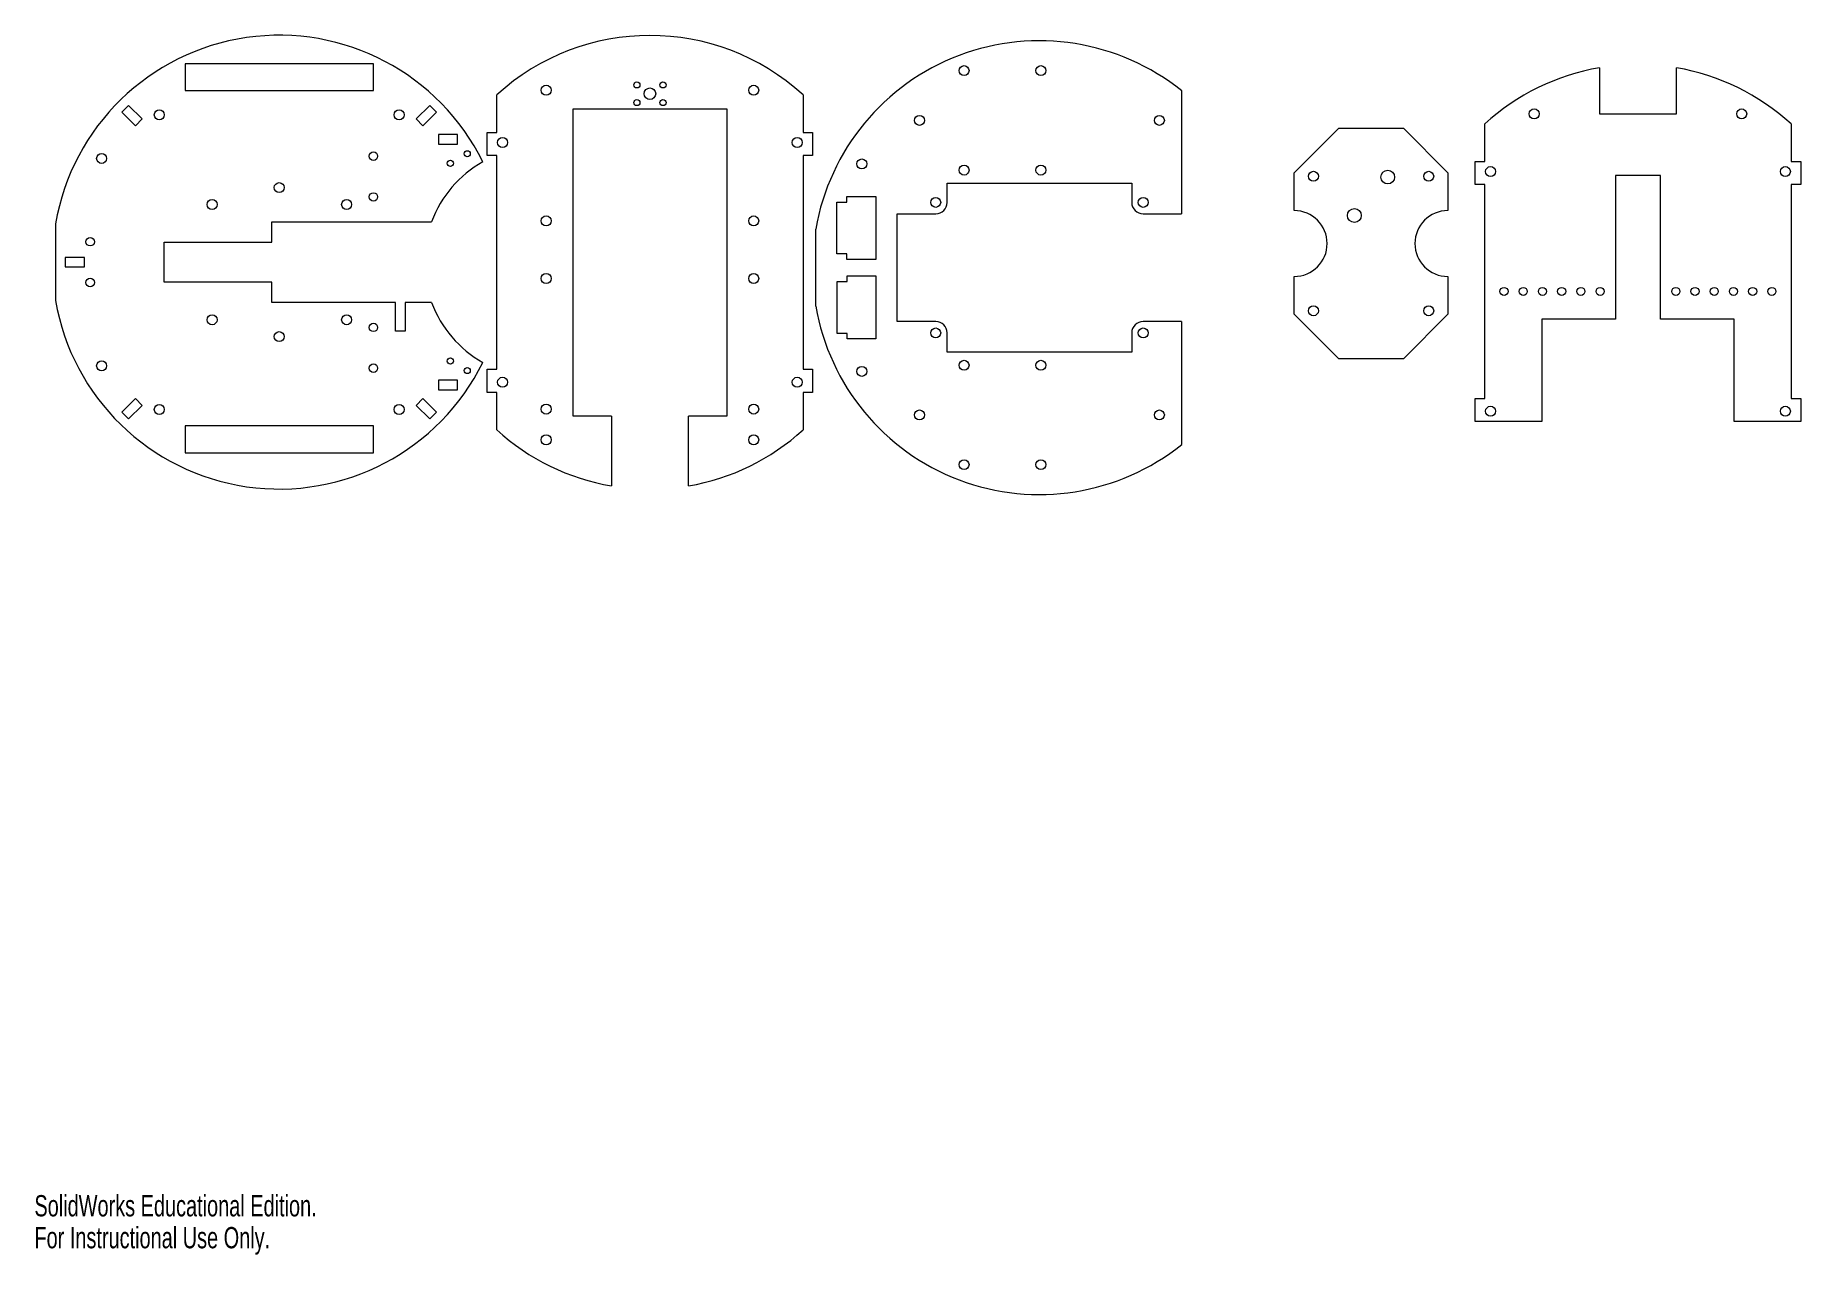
# Model space of a CAD drawing. Header units: inches. Extents: x 0 to 23, y 0 to 15.9.
import ezdxf

# ---------------------------------------------------------------- set-up
doc = ezdxf.new("R2010")
doc.units = ezdxf.units.IN
doc.header["$MEASUREMENT"] = 0
doc.styles.add('SLDTEXTSTYLE0', font='TXT', dxfattribs={"width": 0.7})

msp = doc.modelspace()

# ---------------------------------------------------------------- linework, layer by layer
at = {"color": 7, "linetype": 'Continuous', "lineweight": 15}
for p, q in [((4.41, 15.497), (1.96, 15.497)), ((1.96, 15.497), (1.96, 15.147)), ((4.41, 15.147), (4.41, 15.497)), ((20.362, 15.444), (20.362, 14.844)), ((21.362, 14.844), (21.362, 15.444)), ((1.225, 14.954), (1.137, 14.866)), ((1.403, 14.778), (1.225, 14.954)), ((1.96, 15.147), (4.41, 15.147)), ((5.144, 14.954), (4.967, 14.778)), ((5.232, 14.866), (5.144, 14.954)), ((6.016, 14.604), (6.016, 15.092)), ((10, 15.092), (10, 14.604)), ((14.926, 15.144), (14.926, 13.543)), ((1.137, 14.866), (1.314, 14.689)), ((1.314, 14.689), (1.403, 14.778)), ((4.967, 14.778), (5.055, 14.689)), ((5.055, 14.689), (5.232, 14.866)), ((7.008, 14.912), (9.008, 14.912)), ((7.008, 10.912), (7.008, 14.912)), ((9.008, 14.912), (9.008, 10.912)), ((18.87, 14.226), (18.87, 14.713)), ((20.362, 14.844), (21.362, 14.844)), ((22.855, 14.713), (22.855, 14.226)), ((5.256, 14.575), (5.256, 14.45)), ((5.506, 14.575), (5.256, 14.575)), ((5.506, 14.45), (5.506, 14.575)), ((5.891, 14.304), (5.891, 14.604)), ((5.891, 14.604), (6.016, 14.604)), ((10, 14.604), (10.125, 14.604)), ((10.125, 14.604), (10.125, 14.304)), ((16.39, 14.077), (16.97, 14.657)), ((16.97, 14.657), (17.81, 14.657)), ((17.81, 14.657), (18.39, 14.077)), ((5.256, 14.45), (5.506, 14.45)), ((6.016, 14.304), (5.891, 14.304)), ((6.016, 11.52), (6.016, 14.304)), ((10, 14.304), (10, 11.52)), ((10.125, 14.304), (10, 14.304)), ((16.39, 13.586), (16.39, 14.077)), ((18.39, 14.077), (18.39, 13.586)), ((18.745, 13.926), (18.745, 14.226)), ((18.745, 14.226), (18.87, 14.226)), ((21.155, 14.044), (20.57, 14.044)), ((20.57, 14.044), (20.57, 12.171)), ((21.155, 12.171), (21.155, 14.044)), ((22.855, 14.226), (22.98, 14.226)), ((22.98, 14.226), (22.98, 13.926)), ((11.876, 13.943), (14.276, 13.943)), ((11.876, 13.693), (11.876, 13.943)), ((14.276, 13.943), (14.276, 13.693)), ((18.87, 13.926), (18.745, 13.926)), ((18.87, 11.142), (18.87, 13.926)), ((22.98, 13.926), (22.855, 13.926)), ((22.855, 13.926), (22.855, 11.142)), ((10.438, 13.697), (10.568, 13.697)), ((10.438, 13.022), (10.438, 13.697)), ((10.568, 13.77), (10.948, 13.77)), ((10.568, 13.697), (10.568, 13.77)), ((10.948, 13.77), (10.948, 12.95)), ((0.275, 13.415), (0.275, 12.415)), ((3.087, 13.44), (5.167, 13.44)), ((3.087, 13.175), (3.087, 13.44)), ((10.165, 12.343), (10.165, 13.343)), ((11.226, 13.543), (11.726, 13.543)), ((11.226, 12.143), (11.226, 13.543)), ((14.426, 13.543), (14.926, 13.543)), ((1.687, 13.175), (3.087, 13.175)), ((1.687, 12.655), (1.687, 13.175)), ((0.65, 12.977), (0.4, 12.977)), ((0.4, 12.977), (0.4, 12.852)), ((0.65, 12.852), (0.65, 12.977)), ((10.568, 13.022), (10.438, 13.022)), ((10.568, 12.95), (10.568, 13.022)), ((10.948, 12.95), (10.568, 12.95)), ((0.4, 12.852), (0.65, 12.852)), ((3.087, 12.655), (1.687, 12.655)), ((3.087, 12.39), (3.087, 12.655)), ((10.443, 12.663), (10.573, 12.663)), ((10.443, 11.988), (10.443, 12.663)), ((10.573, 12.736), (10.948, 12.736)), ((10.573, 12.663), (10.573, 12.736)), ((10.948, 12.736), (10.948, 11.916)), ((16.39, 12.237), (16.39, 12.727)), ((18.39, 12.727), (18.39, 12.237)), ((4.697, 12.39), (3.087, 12.39)), ((4.697, 12.015), (4.697, 12.39)), ((4.822, 12.39), (4.822, 12.015)), ((5.167, 12.39), (4.822, 12.39)), ((16.97, 11.657), (16.39, 12.237)), ((18.39, 12.237), (17.81, 11.657)), ((4.822, 12.015), (4.697, 12.015)), ((10.573, 11.988), (10.443, 11.988)), ((10.573, 11.916), (10.573, 11.988)), ((11.726, 12.143), (11.226, 12.143)), ((11.876, 11.743), (11.876, 11.993)), ((14.276, 11.993), (14.276, 11.743)), ((14.926, 12.143), (14.426, 12.143)), ((14.926, 12.143), (14.926, 10.541)), ((20.57, 12.171), (19.612, 12.171)), ((19.612, 12.171), (19.612, 10.842)), ((22.112, 12.171), (21.155, 12.171)), ((22.112, 10.842), (22.112, 12.171)), ((10.948, 11.916), (10.573, 11.916)), ((14.276, 11.743), (11.876, 11.743)), ((5.891, 11.22), (5.891, 11.52)), ((5.891, 11.52), (6.016, 11.52)), ((10, 11.52), (10.125, 11.52)), ((10.125, 11.52), (10.125, 11.22)), ((17.81, 11.657), (16.97, 11.657)), ((5.256, 11.379), (5.256, 11.254)), ((5.506, 11.379), (5.256, 11.379)), ((5.506, 11.254), (5.506, 11.379)), ((1.314, 11.14), (1.137, 10.963)), ((1.225, 10.875), (1.403, 11.051)), ((1.403, 11.051), (1.314, 11.14)), ((5.055, 11.14), (4.967, 11.051)), ((4.967, 11.051), (5.144, 10.875)), ((5.232, 10.963), (5.055, 11.14)), ((5.256, 11.254), (5.506, 11.254)), ((6.016, 11.22), (5.891, 11.22)), ((6.016, 10.733), (6.016, 11.22)), ((10.125, 11.22), (10, 11.22)), ((10, 11.22), (10, 10.733)), ((18.745, 10.842), (18.745, 11.142)), ((18.745, 11.142), (18.87, 11.142)), ((22.855, 11.142), (22.98, 11.142)), ((22.98, 11.142), (22.98, 10.842)), ((1.137, 10.963), (1.225, 10.875)), ((5.144, 10.875), (5.232, 10.963)), ((7.508, 10.912), (7.008, 10.912)), ((7.508, 10.912), (7.508, 10.002)), ((8.508, 10.002), (8.508, 10.912)), ((9.008, 10.912), (8.508, 10.912)), ((19.612, 10.842), (18.745, 10.842)), ((22.98, 10.842), (22.112, 10.842)), ((4.41, 10.785), (1.96, 10.785)), ((1.96, 10.785), (1.96, 10.435)), ((4.41, 10.435), (4.41, 10.785)), ((1.96, 10.435), (4.41, 10.435))]:
    msp.add_line(p, q, dxfattribs=at)
for centre, radius in [((12.095, 15.407), 0.065), ((13.095, 15.407), 0.065), ((6.658, 15.152), 0.065), ((7.838, 15.222), 0.04), ((8.008, 15.107), 0.075), ((8.178, 15.222), 0.04), ((9.358, 15.152), 0.065), ((7.838, 14.992), 0.04), ((8.178, 14.992), 0.04), ((1.625, 14.832), 0.065), ((4.745, 14.832), 0.065), ((11.515, 14.76), 0.065), ((14.636, 14.76), 0.065), ((19.512, 14.844), 0.065), ((22.212, 14.844), 0.065), ((6.091, 14.472), 0.065), ((9.925, 14.472), 0.065), ((0.875, 14.265), 0.065), ((4.41, 14.294), 0.055), ((5.412, 14.201), 0.04), ((5.631, 14.325), 0.04), ((10.765, 14.193), 0.065), ((12.095, 14.113), 0.065), ((13.095, 14.113), 0.065), ((16.64, 14.032), 0.065), ((17.607, 14.022), 0.09), ((18.14, 14.032), 0.065), ((18.945, 14.094), 0.065), ((22.78, 14.094), 0.065), ((3.185, 13.885), 0.065), ((4.41, 13.764), 0.055), ((2.312, 13.665), 0.065), ((4.062, 13.665), 0.065), ((11.726, 13.693), 0.065), ((14.426, 13.693), 0.065), ((17.173, 13.522), 0.09), ((6.658, 13.452), 0.065), ((9.358, 13.452), 0.065), ((0.725, 13.18), 0.055), ((0.725, 12.65), 0.055), ((6.658, 12.702), 0.065), ((9.358, 12.702), 0.065), ((19.12, 12.534), 0.0525), ((19.37, 12.534), 0.0525), ((19.62, 12.534), 0.0525), ((19.87, 12.534), 0.0525), ((20.12, 12.534), 0.0525), ((20.37, 12.534), 0.0525), ((21.355, 12.534), 0.0525), ((21.605, 12.534), 0.0525), ((21.855, 12.534), 0.0525), ((22.105, 12.534), 0.0525), ((22.355, 12.534), 0.0525), ((22.605, 12.534), 0.0525), ((2.312, 12.165), 0.065), ((4.062, 12.165), 0.065), ((16.64, 12.282), 0.065), ((18.14, 12.282), 0.065), ((3.185, 11.945), 0.065), ((4.41, 12.065), 0.055), ((11.726, 11.993), 0.065), ((14.426, 11.993), 0.065), ((0.875, 11.565), 0.065), ((4.41, 11.535), 0.055), ((5.412, 11.628), 0.04), ((5.631, 11.504), 0.04), ((10.765, 11.493), 0.065), ((12.095, 11.572), 0.065), ((13.095, 11.572), 0.065), ((6.091, 11.352), 0.065), ((9.925, 11.352), 0.065), ((1.625, 10.997), 0.065), ((4.745, 10.997), 0.065), ((6.658, 11.002), 0.065), ((9.358, 11.002), 0.065), ((18.945, 10.974), 0.065), ((22.78, 10.974), 0.065), ((11.515, 10.926), 0.065), ((14.636, 10.926), 0.065), ((6.658, 10.602), 0.065), ((9.358, 10.602), 0.065), ((12.095, 10.279), 0.065), ((13.095, 10.279), 0.065)]:
    msp.add_circle(centre, radius, dxfattribs=at)
for centre, radius, start, end in [((3.185, 12.915), 2.953, 26.2405, 170.2509), ((8.008, 12.912), 2.953, 47.5681, 132.4319), ((13.076, 12.843), 2.953, 51.2052, 170.2509), ((20.862, 12.534), 2.953, 99.7491, 132.4319), ((20.862, 12.534), 2.953, 47.5681, 80.2509), ((6.572, 12.915), 1.5, 119.5, 159.5127), ((11.726, 13.693), 0.15, 270, 0), ((14.426, 13.693), 0.15, 180, 270), ((16.39, 13.157), 0.429, 270, 90), ((18.39, 13.157), 0.429, 90, 270), ((3.185, 12.915), 2.953, 189.7491, 333.7595), ((6.572, 12.915), 1.5, 200.4873, 240.5), ((13.076, 12.843), 2.953, 189.7491, 308.7948), ((11.726, 11.993), 0.15, 0, 90), ((14.426, 11.993), 0.15, 90, 180), ((8.008, 12.912), 2.953, 227.5681, 260.2509), ((8.008, 12.912), 2.953, 279.7491, 312.4319)]:
    msp.add_arc(centre, radius, start, end, dxfattribs=at)

# ---------------------------------------------------------------- texts
at = {"color": 7, "linetype": 'Continuous', "char_height": 0.2768, "attachment_point": 1, "style": 'SLDTEXTSTYLE0'}
for s, insert in [('SolidWorks Educational Edition.', (0, 0.772)), ('For Instructional Use Only.', (0, 0.357))]:
    msp.add_mtext(s, dxfattribs=dict(at, insert=insert))

doc.saveas('drawing.dxf')
